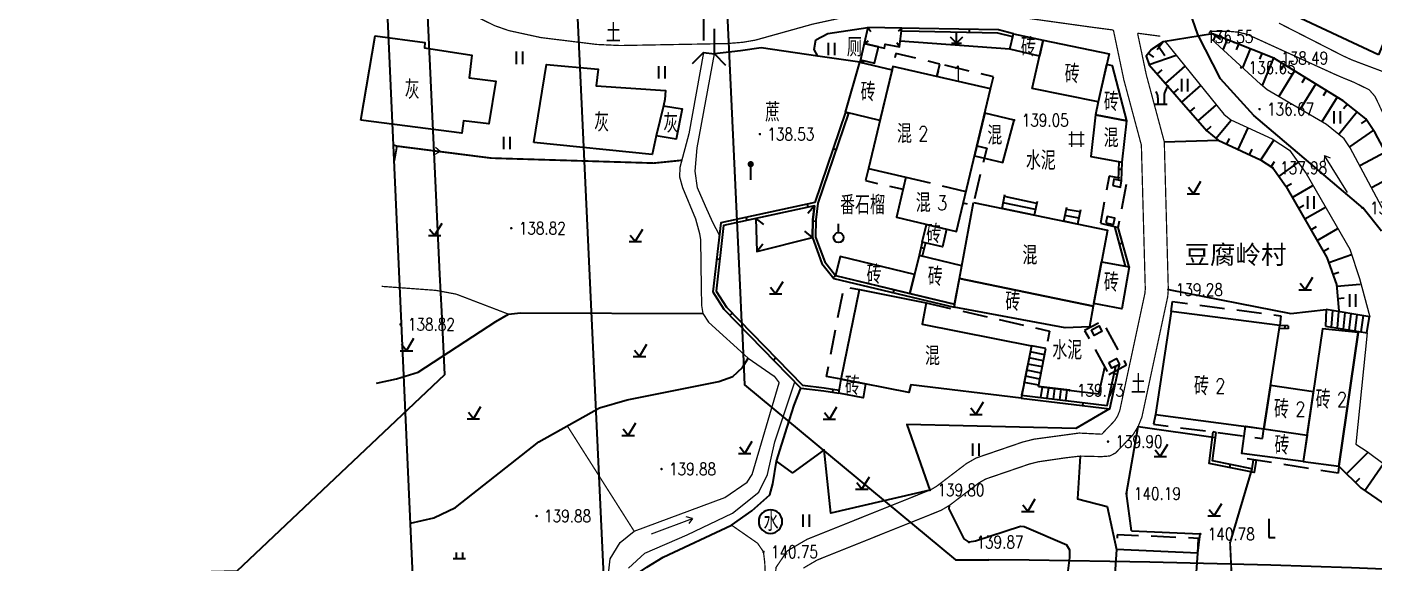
# Model space of a CAD drawing. Extents: x 529262 to 576451, y 2694391 to 2717535.
# Drawn here: x 567209.2 to 567317.3, y 2709426.2 to 2709469.3 of the extents above; entities that cross this region are included whole.
import ezdxf
from ezdxf.enums import TextEntityAlignment as Align
from ezdxf.xclip import XClip

# ---------------------------------------------------------------- set-up
doc = ezdxf.new("R2010")
doc.units = 0
doc.header["$XCLIPFRAME"] = 0
doc.linetypes.add('X2', pattern=[10, 8, -2])
doc.linetypes.add('X5', pattern=[3, 2, -1])
for name, color, linetype in [('DLDW', 8, 'Continuous'), ('DLSS', 4, 'Continuous'), ('DMTZ', 8, 'Continuous'), ('GCD', 8, 'Continuous'), ('JMD', 8, 'Continuous'), ('PP-COM', 7, 'Continuous'), ('RD-中线', 40, 'Continuous'), ('RD-红线', 7, 'Continuous'), ('ZBTZ', 8, 'Continuous'), ('ZJ', 7, 'Continuous'), ('污水管径标注_W10-', 202, 'Continuous')]:
    doc.layers.add(name, color=color, linetype=linetype)
doc.layers.add('SXSS', color=5, linetype='Continuous', lineweight=0)
doc.styles.add('HZ', font='rs.shx', dxfattribs={"width": 0.8, "bigfont": 'hztxt.shx'})
doc.styles.add('宋体', font='', dxfattribs={"width": 0.75})
doc.styles.get('宋体').set_extended_font_data('SimSun')
doc.linetypes.add('10421', pattern='A,2,[150,AAA.SHX,S=0.5,R=0,X=0,Y=0.5],1e-11', length=2)
doc.linetypes.add('10422', pattern='A,0.75,[150,AAA.SHX,S=0.5,R=0,X=0,Y=0.5],1.5,[177,AAA.SHX,S=1,R=0,X=0,Y=0.4],0.75', length=3)
doc.linetypes.add('1161', pattern='A,0,[149,AAA.SHX,S=0.15,R=0,X=0,Y=0],-1.6', length=1.6)

# ---------------------------------------------------------------- blocks, each defined once
blk = doc.blocks.new('A$C19FD0107')
at = {"layer": 'RD-中线', "color": 8}
blk.add_lwpolyline([(-3741.98, 15023.64), (-3764.95, 15517.41)], dxfattribs=at)
at = {"layer": 'RD-中线', "color": 8, "linetype": 'Continuous', "flags": 128}
for points in [[(-4490.73, 14139.44, 0), (-4490.29, 14139.42)], [(-3818.25, 14086.17, 0), (-3817.74, 14086.17)]]:
    blk.add_lwpolyline(points, format="xyb", dxfattribs=at)
at = {"layer": 'RD-红线', "color": 8}
for points in [[(-3755.49, 15055.83), (-3755.63, 15058.83), (-3763.94, 15237.56)], [(-3731.42, 15054.94), (-3731.56, 15057.94), (-3739.69, 15232.68)]]:
    blk.add_lwpolyline(points, dxfattribs=at)
for points in [[(-3775.02, 15034.91), (-3771.9, 15034.98), (-3755.25, 15050.76), (-3755.49, 15055.83, 0.421306)], [(-3731.42, 15054.94), (-3731.19, 15049.94), (-3714.26, 15035.88), (-3711.6, 15035.87, 0.398411)], [(-3506.43, 15013.22, 0.051126), (-3711.6, 15035.87)]]:
    blk.add_lwpolyline(points, format="xyb", dxfattribs=at)
blk = doc.blocks.new('gc124')
at = {"color": 8}
for p, q in [((-1, 1), (0, 0)), ((-0.8, 0), (0.8, 0)), ((0, 0), (0, 1.6)), ((0, 0), (1, 1))]:
    blk.add_line(p, q, dxfattribs=at)
blk = doc.blocks.new('gc121')
at = {"color": 8}
for p, q in [((-0.5, -1), (-0.5, 1)), ((0.5, -1), (0.5, 1))]:
    blk.add_line(p, q, dxfattribs=at)
blk = doc.blocks.new('gc086')
at = {"color": 8}
for p, q in [((0, 0), (7, 0)), ((7, 0), (6.18, 0.57)), ((7, 0), (6.18, -0.57))]:
    blk.add_line(p, q, dxfattribs=at)
blk = doc.blocks.new('gc125')
at = {"color": 8}
blk.add_line((0, 0.8), (0, 2.2), dxfattribs=at)
blk.add_circle((0, 0), 0.8, dxfattribs=at)
blk = doc.blocks.new('gc123')
at = {"color": 8}
for p, q in [((-1, 0), (1, 0)), ((0, 0), (-0.8, 1)), ((0, 0), (1.2, 2))]:
    blk.add_line(p, q, dxfattribs=at)
blk = doc.blocks.new('gc165')
at = {"color": 8}
blk.add_line((0, 0), (0, 2), dxfattribs=at)
at = {"color": 8, "const_width": 0.5}
blk.add_lwpolyline([(-0.25, 2.5, 1), (0.25, 2.5, 1)], format="xyb", close=True, dxfattribs=at)
blk = doc.blocks.new('gc210')
at = {"color": 8}
for p, q in [((-1, 0), (1, 0)), ((-0.5, 1), (-0.5, 0)), ((0.5, 1), (0.5, 0))]:
    blk.add_line(p, q, dxfattribs=at)
for centre, radius, start, end in [((3.4, 1.11), 2.91, 139.3312, 182.0887), ((-2.94, 0.81), 2.45, 4.3743, 29.0242)]:
    blk.add_arc(centre, radius, start, end, dxfattribs=at)
blk = doc.blocks.new('gc205')
for p, q in [((0, 3), (0, 0)), ((0, 0), (1, 0))]:
    blk.add_line(p, q)
blk = doc.blocks.new('GC200')
at = {"linetype": 'Continuous', "const_width": 0.2, "flags": 128}
blk.add_lwpolyline([(-0.1, 0, 1), (0.1, 0, 1)], format="xyb", close=True, dxfattribs=at)
blk = doc.blocks.new('gc119')
at = {"color": 8}
for p, q in [((-1, 0), (1, 0)), ((-0.5, 1), (-0.5, 0)), ((0.5, 1), (0.5, 0))]:
    blk.add_line(p, q, dxfattribs=at)
blk = doc.blocks.new('gc146')
for p, q in [((-1.25, 0.75), (1.25, 0.75)), ((-0.75, -1.25), (-0.75, 1.25)), ((0.75, -1.25), (0.75, 1.25)), ((-1.25, -0.75), (1.25, -0.75))]:
    blk.add_line(p, q)

msp = doc.modelspace()

# ---------------------------------------------------------------- linework, layer by layer
at = {"color": 8, "linetype": 'Continuous', "flags": 128}
msp.add_lwpolyline([(567209.956, 2709328.306), (567242.359, 2709376.873), (567237.386, 2709487.838), (567226.241, 2709566.338), (567250.471, 2709637.466), (567310.691, 2709648.291), (567365.176, 2709659.753), (567568.23, 2709904.38), (567652.452, 2709866.094), (567570.025, 2709683.533), (567490.632, 2709613.794), (567456.674, 2709542.126), (567415.71, 2709492.593), (567416.103, 2709370.575), (567398.267, 2709255.857), (567341.513, 2709220.051), (567319.6, 2709121.447), (567354.869, 2709007.157), (567377.977, 2708907.793), (567342.698, 2708646.362), (567189.906, 2708654.057), (567219.676, 2708986.987), (567146.446, 2709250.882)], dxfattribs=at)
at = {"layer": 'DLDW', "linetype": '10421', "flags": 128}
for points, elevation in [([(567236.001, 2709461.791), (567237.175, 2709468.573), (567241.149, 2709468.026), (567241.132, 2709467.612), (567244.93, 2709467.006), (567244.697, 2709465.194), (567246.835, 2709464.919), (567246.269, 2709461.492), (567244.254, 2709461.751), (567244.125, 2709460.747)], 139.393), ([(567249.903, 2709460.004), (567250.905, 2709466.277), (567255.057, 2709465.897), (567254.892, 2709464.566), (567260.443, 2709464.168), (567260.399, 2709463.461), (567260.291, 2709462.936), (567259.701, 2709460.541), (567259.39, 2709459.041)], 139.746)]:
    msp.add_lwpolyline(points, close=True, dxfattribs=dict(at, elevation=elevation))
at = {"layer": 'DLDW', "linetype": 'Continuous', "elevation": 139.119, "flags": 128}
msp.add_lwpolyline([(567276.099, 2709466.636), (567277.217, 2709466.369), (567277.531, 2709467.682), (567276.392, 2709467.954)], close=True, dxfattribs=at)
at = {"layer": 'DLDW', "linetype": 'Continuous', "elevation": 138.894, "flags": 128}
msp.add_lwpolyline([(567260.291, 2709462.936), (567261.797, 2709462.712), (567261.314, 2709460.256), (567259.701, 2709460.541)], dxfattribs=at)
at = {"layer": 'DLDW', "linetype": 'Continuous', "elevation": -4.136, "flags": 128}
msp.add_lwpolyline([(567269.821, 2709429.553, 1), (567267.931, 2709429.553, 1)], format="xyb", close=True, dxfattribs=at)
at = {"layer": 'DLSS', "linetype": 'X5'}
for p, q in [((567263.507, 2709470.191), (567263.508, 2709467.224)), ((567264.373, 2709467.128), (567264.375, 2709470.233))]:
    msp.add_line(p, q, dxfattribs=at)
at = {"layer": 'DLSS', "linetype": 'Continuous'}
for p, q in [((567304.34, 2709468.74), (567300.372, 2709468.092)), ((567304.34, 2709468.74), (567304.989, 2709468.273)), ((567300.372, 2709468.092), (567299.905, 2709467.443)), ((567263.508, 2709467.224), (567262.603, 2709466.319)), ((567263.508, 2709467.224), (567264.373, 2709467.128)), ((567264.373, 2709467.128), (567265.277, 2709466.222))]:
    msp.add_line(p, q, dxfattribs=at)
at = {"layer": 'DLSS', "linetype": 'Continuous', "const_width": 0.1, "flags": 128}
for points, elevation in [([(567296.388, 2709469.035), (567294.628, 2709469.267), (567287.42, 2709470.272), (567280.108, 2709470.957), (567279.141, 2709470.93), (567274.86, 2709470.074), (567272.264, 2709469.51), (567267.663, 2709468.224), (567266.659, 2709468.052), (567265.392, 2709467.948), (567256.819, 2709467.791), (567254.946, 2709467.877), (567250.469, 2709468.427), (567247.867, 2709468.994), (567246.73, 2709469.394), (567238.788, 2709473.325), (567238.016, 2709473.788)], 138.333), ([(567298.327, 2709468.78), (567299.024, 2709465.458), (567300.472, 2709460.053), (567300.794, 2709448.188), (567300.746, 2709447.616), (567298.671, 2709437.929), (567298.373, 2709437.189), (567297.956, 2709436.517), (567296.57, 2709435.068), (567296.086, 2709434.819), (567295.423, 2709434.769), (567293.717, 2709434.812), (567292.578, 2709434.678), (567290.362, 2709434.355), (567289.637, 2709434.17), (567286.143, 2709432.972), (567285.623, 2709432.674), (567283.24, 2709430.856), (567282.563, 2709430.456), (567272.619, 2709426.462), (567271.516, 2709425.815)], 138.333), ([(567300.144, 2709468.54), (567298.327, 2709468.78)], 138.333), ([(567316.909, 2709464.238), (567315.677, 2709464.842), (567314.811, 2709465.194), (567314.121, 2709465.494), (567307.137, 2709468.685), (567306.375, 2709468.868), (567305.755, 2709468.921), (567304.308, 2709468.935)], 137.664)]:
    msp.add_lwpolyline(points, dxfattribs=dict(at, elevation=elevation))
at = {"layer": 'DLSS', "linetype": 'X2', "const_width": 0.1, "flags": 128}
for points, elevation in [([(567296.388, 2709469.035), (567297.229, 2709465.029), (567298.633, 2709459.786), (567298.947, 2709448.24), (567298.917, 2709447.887), (567296.9, 2709438.471), (567296.721, 2709438.026), (567296.49, 2709437.653), (567295.463, 2709436.58), (567295.426, 2709436.573), (567293.638, 2709436.663), (567290.008, 2709436.169), (567289.109, 2709435.94), (567285.379, 2709434.66), (567284.6, 2709434.214), (567282.207, 2709432.389), (567281.745, 2709432.116), (567271.804, 2709428.123), (567270.223, 2709427.195), (567269.322, 2709425.869), (567269.182, 2709424.189), (567269.642, 2709420.729), (567270.241, 2709419.44), (567271.29, 2709418.49), (567282.272, 2709414.705)], 138.333), ([(567364.998, 2709458.727), (567362.037, 2709459.309), (567361.16, 2709459.577), (567360.541, 2709459.803), (567355.337, 2709462.479), (567354.024, 2709463.098), (567353.487, 2709463.322), (567349.474, 2709464.84), (567348.826, 2709464.999), (567348.228, 2709465.074), (567347.711, 2709465.1), (567341.229, 2709464.998), (567340.128, 2709464.959), (567338.998, 2709464.871), (567331.389, 2709463.911), (567329.793, 2709463.799), (567328.496, 2709463.84), (567322.114, 2709464.43), (567321.328, 2709464.542), (567320.81, 2709464.646), (567316.268, 2709466.351), (567315.499, 2709466.644), (567314.798, 2709466.968), (567309.669, 2709469.589)], 137.664)]:
    msp.add_lwpolyline(points, dxfattribs=dict(at, elevation=elevation))
msp.add_lwpolyline([(567325.854, 2709440.483), (567323.453, 2709450.543), (567322.763, 2709452.652), (567319.884, 2709458.545), (567318.212, 2709461.905), (567317.645, 2709463.151), (567317.37, 2709463.713), (567316.909, 2709464.238)], dxfattribs=at)
at = {"layer": 'DMTZ', "linetype": 'Continuous'}
for p, q in [((567304.579, 2709468.645, 138.494), (567304.393, 2709468.18, 138.494)), ((567305.508, 2709468.274, 138.494), (567305.181, 2709467.455, 138.494)), ((567306.436, 2709467.903, 138.494), (567306.251, 2709467.439, 138.494)), ((567299.212, 2709467.161, 138.276), (567299.601, 2709466.847, 138.276)), ((567307.365, 2709467.532, 138.494), (567306.756, 2709466.007, 138.494)), ((567308.294, 2709467.162, 138.494), (567308.108, 2709466.697, 138.494)), ((567309.223, 2709466.791, 138.494), (567308.335, 2709464.567, 138.494)), ((567299.914, 2709465.506, 138.276), (567300.291, 2709465.834, 138.276)), ((567310.929, 2709465.749, 138.494), (567309.661, 2709463.684, 138.494)), ((567310.077, 2709466.272, 138.494), (567309.815, 2709465.846, 138.494)), ((567301.226, 2709463.997, 138.276), (567301.603, 2709464.324, 138.276)), ((567312.633, 2709464.702, 138.494), (567311.385, 2709462.67, 138.494)), ((567311.781, 2709465.225, 138.494), (567311.519, 2709464.799, 138.494)), ((567314.337, 2709463.655, 138.494), (567313.11, 2709461.656, 138.494)), ((567313.485, 2709464.179, 138.494), (567313.224, 2709463.752, 138.494)), ((567302.537, 2709462.487, 138.276), (567302.915, 2709462.815, 138.276)), ((567315.937, 2709462.46, 138.494), (567314.47, 2709460.64, 138.494)), ((567315.158, 2709463.088, 138.494), (567314.845, 2709462.698, 138.494)), ((567303.849, 2709460.977, 138.276), (567304.227, 2709461.305, 138.276)), ((567316.692, 2709461.811, 138.494), (567316.279, 2709461.528, 138.494)), ((567305.489, 2709459.863, 138.276), (567305.699, 2709460.317, 138.276)), ((567317.257, 2709460.986, 138.494), (567315.328, 2709459.665, 138.494)), ((567307.304, 2709459.023, 138.276), (567307.514, 2709459.477, 138.276)), ((567318.221, 2709459.235, 138.494), (567316.158, 2709458.136, 138.494)), ((567309.045, 2709458.051, 138.276), (567309.32, 2709458.468, 138.276)), ((567319.161, 2709457.47, 138.494), (567317.098, 2709456.371, 138.494)), ((567310.242, 2709456.46, 138.276), (567310.675, 2709456.71, 138.276)), ((567311.241, 2709454.727, 138.276), (567311.674, 2709454.977, 138.276)), ((567312.24, 2709452.995, 138.276), (567312.673, 2709453.245, 138.276)), ((567313.239, 2709451.262, 138.276), (567313.673, 2709451.512, 138.276)), ((567314.006, 2709449.422, 138.276), (567314.476, 2709449.591, 138.276)), ((567314.392, 2709447.477, 138.276), (567314.89, 2709447.518, 138.276)), ((567315.802, 2709432.693, 143.906), (567316.155, 2709433.048, 143.906))]:
    msp.add_line(p, q, dxfattribs=at)
at = {"layer": 'DMTZ'}
for p, q in [((567299.959, 2709467.81, 138.276), (567300.524, 2709466.984, 138.276)), ((567299.264, 2709466.265, 138.276), (567301.425, 2709467.021, 138.276)), ((567300.57, 2709464.751, 138.276), (567302.15, 2709466.125, 138.276)), ((567301.882, 2709463.242, 138.276), (567303.41, 2709464.569, 138.276)), ((567303.193, 2709461.732, 138.276), (567304.669, 2709463.014, 138.276)), ((567304.612, 2709460.332, 138.276), (567305.834, 2709461.808, 138.276)), ((567306.396, 2709459.443, 138.276), (567307.201, 2709461.182, 138.276)), ((567308.21, 2709458.601, 138.276), (567309.264, 2709460.201, 138.276)), ((567309.663, 2709457.275, 138.276), (567311.223, 2709458.388, 138.276)), ((567310.741, 2709455.594, 138.276), (567312.401, 2709456.551, 138.276)), ((567311.741, 2709453.861, 138.276), (567313.4, 2709454.818, 138.276)), ((567312.74, 2709452.129, 138.276), (567314.4, 2709453.086, 138.276)), ((567313.668, 2709450.363, 138.276), (567315.49, 2709451.016, 138.276)), ((567314.309, 2709448.473, 138.276), (567316.187, 2709448.63, 138.276)), ((567315.093, 2709433.399, 143.906), (567316.818, 2709435.132, 143.906)), ((567316.556, 2709432.043, 143.906), (567318.052, 2709434.218, 143.906))]:
    msp.add_line(p, q, dxfattribs=at)
at = {"layer": 'DMTZ', "linetype": '10421', "flags": 128}
for points, elevation in [([(567276.056, 2709466.441), (567272.674, 2709466.942), (567272.389, 2709467.485), (567272.518, 2709468.26), (567273.475, 2709468.751), (567276.679, 2709469.244)], 138.473), ([(567237.274, 2709440.671), (567238.863, 2709441.016), (567240.619, 2709441.546), (567246.836, 2709445.628), (567247.87, 2709446.209), (567248.821, 2709446.328), (567263.463, 2709446.27)], 139.352), ([(567240.004, 2709429.429), (567241.859, 2709429.862), (567243.594, 2709430.689), (567250.296, 2709435.968), (567255.163, 2709438.688), (567257.389, 2709439.325), (567264.729, 2709440.809), (567265.848, 2709441.218), (567266.622, 2709441.925), (567267.094, 2709442.667)], 140.203), ([(567297.832, 2709428.81), (567303.359, 2709428.557)], 140.793)]:
    msp.add_lwpolyline(points, dxfattribs=dict(at, elevation=elevation))
at = {"layer": 'DMTZ', "linetype": 'Continuous', "flags": 128}
for points, elevation in [([(567323.377, 2709443.26), (567322.371, 2709450.418), (567321.751, 2709452.365), (567321.295, 2709453.463), (567317.399, 2709460.778), (567316.629, 2709461.903), (567314.827, 2709463.354), (567309.25, 2709466.78), (567304.34, 2709468.74)], 138.494), ([(567300.372, 2709468.092), (567299.458, 2709467.466), (567299.03, 2709466.935), (567299.271, 2709466.247), (567303.891, 2709460.929), (567304.788, 2709460.187), (567308.195, 2709458.611), (567309.167, 2709457.971), (567310.228, 2709456.483), (567313.522, 2709450.773), (567314.298, 2709448.607), (567314.475, 2709446.48)], 138.276), ([(567314.473, 2709434.016), (567316.233, 2709432.265), (567320.508, 2709429.326)], 143.906)]:
    msp.add_lwpolyline(points, dxfattribs=dict(at, elevation=elevation))
at = {"layer": 'DMTZ', "linetype": '10422', "flags": 128}
for points, elevation in [([(567300.799, 2709448.181), (567310.621, 2709446.279), (567313.464, 2709446.581)], 139.35), ([(567316.02, 2709444.733), (567314.473, 2709434.016)], 140.824)]:
    msp.add_lwpolyline(points, dxfattribs=dict(at, elevation=elevation))
at = {"layer": 'DMTZ', "linetype": '10421', "flags": 128}
msp.add_lwpolyline([(567241.966, 2709385.654), (567242.515, 2709386.23), (567243.837, 2709388.134), (567244.413, 2709389.402), (567244.487, 2709389.921), (567244.578, 2709391.023), (567244.624, 2709391.754), (567244.723, 2709392.18), (567244.84, 2709392.328), (567245.027, 2709392.438), (567246.645, 2709392.233), (567248.213, 2709392.03), (567248.761, 2709392.07), (567250.067, 2709392.238), (567251.295, 2709392.499), (567251.959, 2709392.748), (567252.235, 2709393.134), (567252.747, 2709396.821), (567252.85, 2709397.431), (567253.319, 2709399.369), (567253.516, 2709400.486), (567253.472, 2709401.145), (567253.238, 2709404.077), (567253.305, 2709404.51), (567253.597, 2709405.156), (567256.71, 2709409.113), (567257.704, 2709410.429), (567257.943, 2709411.041), (567258.428, 2709412.79), (567258.824, 2709414.404), (567258.482, 2709415.652), (567258.307, 2709416.694), (567257.937, 2709424.777), (567257.981, 2709425.021), (567258.2, 2709425.373), (567258.958, 2709425.892), (567260.267, 2709426.7), (567265.755, 2709429.265), (567267.381, 2709430.428), (567268.82, 2709431.711), (567269.077, 2709432.581), (567269.366, 2709434.397), (567270.211, 2709437.145), (567270.776, 2709438.894), (567271.32, 2709440.263)], dxfattribs=at)
at = {"layer": 'JMD', "linetype": 'Continuous'}
for p, q in [((567276.679, 2709469.244), (567276.926, 2709468.93)), ((567279.423, 2709469.195), (567279.122, 2709468.933)), ((567284.813, 2709469.088), (567284.808, 2709468.838)), ((567276.392, 2709467.954), (567276.731, 2709468.166)), ((567279.24, 2709467.695), (567279.004, 2709468.018)), ((567276.082, 2709466.558), (567276.326, 2709466.504)), ((567274.904, 2709462.427), (567275.14, 2709462.347)), ((567273.917, 2709459.526), (567274.154, 2709459.445)), ((567297.073, 2709457.825), (567296.823, 2709457.833)), ((567287.459, 2709454.704, 139.282), (567287.69, 2709455.815)), ((567271.808, 2709455.039, 137.636), (567271.861, 2709454.794, 137.636)), ((567272.405, 2709454.912), (567271.884, 2709454.305)), ((567290.038, 2709454.168, 139.282), (567287.459, 2709454.704, 139.282)), ((567290.132, 2709454.62), (567287.554, 2709455.161)), ((567290.234, 2709455.11), (567287.656, 2709455.651)), ((567290.268, 2709455.274), (567290.038, 2709454.168, 139.282)), ((567292.407, 2709453.676, 139.282), (567292.64, 2709454.796)), ((567293.724, 2709454.424), (567292.606, 2709454.632)), ((567293.758, 2709454.588), (567293.52, 2709453.445)), ((567266.92, 2709453.985, 137.636), (567266.973, 2709453.741, 137.636)), ((567267.699, 2709453.897), (567268.328, 2709453.404)), ((567272.271, 2709453.699, 137.636), (567272.521, 2709453.695, 137.636)), ((567293.52, 2709453.445), (567292.407, 2709453.676, 139.282)), ((567293.622, 2709453.934), (567292.504, 2709454.142)), ((567272.247, 2709452.361), (567271.631, 2709452.873)), ((567267.775, 2709451.235), (567268.257, 2709451.873)), ((567280.953, 2709451.574), (567281.196, 2709451.516)), ((567297.124, 2709451.914), (567296.883, 2709451.848)), ((567264.559, 2709450.647, 137.636), (567264.808, 2709450.619, 137.636)), ((567273.905, 2709449.144, 137.636), (567274.102, 2709449.298, 137.636)), ((567278.742, 2709447.94, 137.636), (567278.8, 2709448.183, 137.636)), ((567283.605, 2709446.776), (567283.663, 2709447.019)), ((567265.627, 2709446.113, 137.636), (567265.806, 2709446.288, 137.636)), ((567313.464, 2709446.581), (567313.392, 2709445.25)), ((567316.956, 2709446.01), (567313.464, 2709446.581)), ((567313.957, 2709446.5), (567313.865, 2709445.173)), ((567314.451, 2709446.42), (567314.338, 2709445.095)), ((567314.944, 2709446.339), (567314.812, 2709445.018)), ((567315.437, 2709446.258), (567315.285, 2709444.94)), ((567315.931, 2709446.178), (567315.759, 2709444.863)), ((567316.424, 2709446.097), (567316.232, 2709444.786)), ((567316.918, 2709446.016), (567316.705, 2709444.708)), ((567310.139, 2709445.284), (567310.129, 2709445.034)), ((567310.413, 2709445.273), (567310.402, 2709445.023)), ((567313.392, 2709445.25), (567316.742, 2709444.702)), ((567269.114, 2709442.53, 137.636), (567269.293, 2709442.704, 137.636)), ((567289.807, 2709443.678), (567289.207, 2709440.627)), ((567290.786, 2709442.467), (567289.614, 2709442.697)), ((567290.882, 2709442.957), (567289.711, 2709443.188)), ((567290.979, 2709443.448), (567289.807, 2709443.678)), ((567290.379, 2709440.397), (567290.979, 2709443.448)), ((567290.593, 2709441.486), (567289.421, 2709441.716)), ((567290.689, 2709441.976), (567289.518, 2709442.207)), ((567289.19, 2709440.54), (567289.025, 2709439.7)), ((567290.4, 2709440.504), (567289.228, 2709440.735)), ((567290.496, 2709440.995), (567289.325, 2709441.225)), ((567296.699, 2709441.36, 139.696), (567296.455, 2709441.414, 139.696)), ((567273.875, 2709439.943), (567273.912, 2709440.19)), ((567289.025, 2709439.7), (567292.764, 2709439.249)), ((567292.867, 2709440.097), (567290.379, 2709440.397)), ((567290.679, 2709440.361), (567290.54, 2709439.517)), ((567291.176, 2709440.301), (567291.045, 2709439.457)), ((567291.672, 2709440.241), (567291.55, 2709439.396)), ((567292.169, 2709440.181), (567292.054, 2709439.335)), ((567292.665, 2709440.121), (567292.559, 2709439.274)), ((567293.941, 2709438.856, 139.696), (567293.971, 2709439.104, 139.696)), ((567304.638, 2709436.715), (567304.39, 2709436.748)), ((567305.76, 2709434.13, 140.067), (567305.71, 2709433.885, 140.067)), ((567307.601, 2709434.522), (567307.848, 2709434.483))]:
    msp.add_line(p, q, dxfattribs=at)
at = {"layer": 'JMD', "linetype": 'Continuous', "flags": 128}
for points in [[(567317.648, 2709467.035), (567311.432, 2709469.961), (567313.416, 2709474.933), (567319.651, 2709471.999)], [(567280.432, 2709449.401), (567274.458, 2709450.833), (567274.093, 2709449.31), (567280.068, 2709447.88)], [(567284.037, 2709449.086), (567284.226, 2709450.1), (567280.797, 2709450.922), (567280.068, 2709447.88), (567283.651, 2709447.022)], [(567314.473, 2709434.016), (567316.02, 2709444.733), (567313.164, 2709445.04), (567311.625, 2709434.383)], [(567311.93, 2709436.494), (567312.433, 2709439.961), (567308.991, 2709440.489), (567308.455, 2709436.995)]]:
    msp.add_lwpolyline(points, close=True, dxfattribs=at)
for points, elevation in [([(567276.392, 2709467.954), (567277.531, 2709467.682), (567278.017, 2709467.566), (567278.088, 2709467.909), (567279.24, 2709467.695), (567279.423, 2709469.195), (567276.679, 2709469.244)], 139.119), ([(567288.371, 2709468.741), (567290.754, 2709468.213), (567290.462, 2709466.946), (567288.084, 2709467.493)], 138.515), ([(567289.866, 2709464.352), (567290.754, 2709468.213), (567296.043, 2709467.132), (567295.155, 2709463.271)], 139.435), ([(567276.056, 2709466.441), (567278.63, 2709465.826), (567277.661, 2709461.769), (567274.904, 2709462.427)], 139.119), ([(567286.539, 2709464.312), (567278.699, 2709466.114), (567276.741, 2709457.916), (567279.737, 2709457.227), (567278.994, 2709453.994), (567283.788, 2709452.845)], 139.129), ([(567297.469, 2709461.748), (567296.322, 2709466.154), (567295.843, 2709466.264), (567295.155, 2709463.271), (567294.95, 2709462.212)], 138.809), ([(567288.434, 2709461.792), (567286.07, 2709462.359), (567285.248, 2709458.931), (567287.511, 2709458.388)], 139.05), ([(567297.469, 2709461.748), (567294.95, 2709462.212), (567294.573, 2709458.888), (567297.092, 2709458.424)], 138.809), ([(567296.341, 2709456.542), (567296.958, 2709456.42), (567297.046, 2709456.926), (567296.429, 2709457.048)], 139.728), ([(567267.699, 2709453.897), (567267.775, 2709451.235), (567272.247, 2709452.361), (567272.273, 2709453.802), (567272.405, 2709454.912)], 137.636), ([(567285.176, 2709455.178), (567295.913, 2709452.948), (567294.774, 2709446.856), (567284.037, 2709449.086)], 139.282), ([(567295.791, 2709453.546), (567296.408, 2709453.424), (567296.496, 2709453.93), (567295.879, 2709454.052)], 139.038), ([(567283.01, 2709453.031), (567282.672, 2709451.621), (567281.057, 2709452.008), (567281.395, 2709453.418)], 139.943), ([(567295.441, 2709450.425), (567297.646, 2709450.013), (567297.065, 2709446.643), (567294.813, 2709447.064)], 138.864), ([(567289.807, 2709443.678), (567288.977, 2709439.454), (567280.145, 2709440.53), (567279.964, 2709439.928), (567274.546, 2709440.993), (567276.006, 2709448.2), (567281.378, 2709447.124), (567281.04, 2709445.402)], 140.121), ([(567294.774, 2709446.856), (567294.476, 2709445.19), (567292.515, 2709445.11), (567283.605, 2709446.776), (567284.037, 2709449.086)], 140.739), ([(567309.73, 2709445.301), (567301.031, 2709446.438), (567299.759, 2709438.152), (567308.455, 2709436.995)], 139.445), ([(567294.619, 2709444.966), (567295.238, 2709445.281), (567295.469, 2709444.811), (567294.85, 2709444.496)], 140.865), ([(567296.028, 2709442.335), (567296.647, 2709442.65), (567296.878, 2709442.18), (567296.259, 2709441.865)], 140.879), ([(567274.546, 2709440.993), (567276.502, 2709440.607), (567276.319, 2709439.484), (567274.363, 2709439.87)], 141.214), ([(567311.625, 2709434.383), (567306.7, 2709435.017), (567306.986, 2709437.207), (567311.93, 2709436.494)], 140.824), ([(567302.607, 2709418.995), (567303.154, 2709427.006), (567296.648, 2709427.297), (567296.098, 2709419.284)], 142.208)]:
    msp.add_lwpolyline(points, close=True, dxfattribs=dict(at, elevation=elevation))
for points in [[(567288.311, 2709468.498), (567287.128, 2709468.79), (567280.8, 2709468.921), (567279.393, 2709468.946)], [(567288.371, 2709468.741), (567287.161, 2709469.039), (567280.805, 2709469.171), (567279.423, 2709469.195)], [(567276.099, 2709466.636), (567276.056, 2709466.441)], [(567276.343, 2709466.582), (567276.3, 2709466.387)], [(567274.904, 2709462.427), (567272.437, 2709455.174)], [(567275.14, 2709462.347), (567272.682, 2709455.118)], [(567296.797, 2709456.975), (567296.843, 2709458.47)], [(567297.046, 2709456.926), (567297.092, 2709458.424)], [(567297.372, 2709450.064), (567296.5, 2709453.246)], [(567297.646, 2709450.013), (567296.777, 2709453.182)], [(567281.057, 2709452.008), (567280.797, 2709450.922)], [(567281.301, 2709451.95), (567281.04, 2709450.864)], [(567310.402, 2709445.023), (567309.691, 2709445.052)], [(567310.413, 2709445.273), (567309.73, 2709445.301)], [(567273.145, 2709440.052), (567274.363, 2709439.87)], [(567273.173, 2709440.3), (567274.4, 2709440.117)]]:
    msp.add_lwpolyline(points, dxfattribs=at)
at = {"layer": 'JMD', "linetype": 'X5', "flags": 128}
msp.add_lwpolyline([(567282.23, 2709465.302), (567282.461, 2709466.305), (567278.936, 2709467.151), (567278.699, 2709466.114)], dxfattribs=at)
for points, elevation in [([(567286.539, 2709464.312), (567286.769, 2709465.272), (567282.461, 2709466.305), (567282.23, 2709465.302)], 139.129), ([(567285.443, 2709459.745), (567286.225, 2709459.557), (567285.118, 2709454.946), (567284.337, 2709455.134)], 141.231), ([(567276.741, 2709457.916), (567276.495, 2709456.939), (567279.511, 2709456.246)], 139.129), ([(567279.737, 2709457.227), (567284.561, 2709456.07)], 139.129), ([(567274.546, 2709440.993), (567273.37, 2709441.219), (567274.78, 2709448.421), (567276.006, 2709448.2)], 141.214), ([(567281.378, 2709447.124), (567291.269, 2709444.854), (567290.979, 2709443.448)], 140.121), ([(567301.031, 2709446.438), (567301.133, 2709447.225), (567309.832, 2709446.088), (567309.73, 2709445.301)], 139.454), ([(567299.759, 2709438.152), (567299.594, 2709437.376), (567308.355, 2709436.228), (567308.458, 2709437.015)], 141.832), ([(567314.473, 2709434.016), (567314.433, 2709433.433), (567306.642, 2709434.675), (567306.7, 2709435.017)], 140.824), ([(567303.154, 2709427.006), (567303.207, 2709428.205), (567296.701, 2709428.496), (567296.648, 2709427.297)], 140.916)]:
    msp.add_lwpolyline(points, dxfattribs=dict(at, elevation=elevation))
for points, elevation in [([(567295.344, 2709453.512), (567296.777, 2709453.182), (567297.5, 2709457.039), (567296.05, 2709457.297)], 140.813), ([(567296.017, 2709441.371), (567297.444, 2709442.154), (567295.494, 2709445.667), (567294.076, 2709444.894)], 141.346)]:
    msp.add_lwpolyline(points, close=True, dxfattribs=dict(at, elevation=elevation))
at = {"layer": 'JMD', "linetype": 'Continuous', "flags": 128}
for points, elevation in [([(567272.437, 2709455.174), (567264.886, 2709453.547), (567264.263, 2709448.014), (567265.142, 2709446.612), (567271.32, 2709440.263), (567273.145, 2709440.052)], 137.636), ([(567272.405, 2709454.912), (567265.114, 2709453.34), (567264.521, 2709448.073), (567265.339, 2709446.767), (567271.437, 2709440.501), (567273.173, 2709440.3)], 137.636), ([(567272.405, 2709454.912), (567272.273, 2709453.802), (567272.247, 2709452.361), (567273.007, 2709450.292), (567273.95, 2709449.087), (567283.605, 2709446.776)], 137.636), ([(567272.682, 2709455.118), (567272.523, 2709453.785), (567272.498, 2709452.404), (567273.228, 2709450.415), (567274.093, 2709449.31), (567283.663, 2709447.019)], 137.636), ([(567288.977, 2709439.454), (567296.096, 2709438.596), (567296.878, 2709442.18)], 139.696), ([(567289.025, 2709439.7), (567295.9, 2709438.871), (567296.59, 2709442.034)], 139.696), ([(567290.379, 2709440.397), (567295.231, 2709439.812), (567295.698, 2709441.95)], 139.696), ([(567307.848, 2709434.483), (567307.688, 2709433.482), (567304.06, 2709434.222), (567304.39, 2709436.748)], 140.067), ([(567307.601, 2709434.522), (567307.483, 2709433.779), (567304.338, 2709434.42), (567304.638, 2709436.715)], 140.067)]:
    msp.add_lwpolyline(points, dxfattribs=dict(at, elevation=elevation))
at = {"layer": 'SXSS', "color": 8, "linetype": 'Continuous', "flags": 128}
for points, elevation in [([(567300.519, 2709468.14), (567305.26, 2709462.283), (567305.818, 2709461.822), (567309.13, 2709460.289), (567310.519, 2709459.375), (567311.842, 2709457.521), (567315.348, 2709451.442), (567316.142, 2709449.068), (567316.956, 2709446.01)], 138.276), ([(567320.837, 2709444.536), (567320.084, 2709449.897), (567319.553, 2709451.56), (567319.179, 2709452.463), (567315.397, 2709459.564), (567314.894, 2709460.298), (567313.477, 2709461.44), (567308.735, 2709464.228), (567308.197, 2709464.683), (567304.231, 2709468.327)], 138.494), ([(567264.776, 2709452.571), (567264.263, 2709453.573), (567263.663, 2709454.887), (567263.035, 2709456.371), (567262.846, 2709457.711), (567262.996, 2709459.565), (567264.373, 2709467.128)], 137.636), ([(567255.843, 2709425.105), (567256.01, 2709426.568), (567256.815, 2709427.868), (567257.946, 2709428.771), (567265.211, 2709431.499), (567267.01, 2709432.722), (567267.41, 2709433.323), (567269.583, 2709440.684)], 141.093), ([(567257.478, 2709425.812), (567258.797, 2709427.006), (567262.196, 2709428.478), (567265.839, 2709430.218), (567267.945, 2709431.917), (567268.634, 2709433.326), (567269.23, 2709435.955), (567270.824, 2709440.772)], 144.048)]:
    msp.add_lwpolyline(points, dxfattribs=dict(at, elevation=elevation))
for points in [[(567263.508, 2709467.224), (567262.319, 2709460.711), (567261.602, 2709457.989), (567261.575, 2709457.235), (567261.814, 2709456.378), (567262.855, 2709453.87), (567263.191, 2709452.705), (567263.258, 2709452.175), (567263.318, 2709448.361), (567263.346, 2709446.921), (567263.463, 2709446.27), (567263.898, 2709445.557), (567267.094, 2709442.667), (567269.164, 2709441.222), (567269.583, 2709440.684)], [(567316.742, 2709444.702), (567315.833, 2709435.764), (567316.761, 2709435.175), (567319.593, 2709433.076), (567321.997, 2709432.042), (567324.555, 2709431.009), (567327.228, 2709429.896), (567331.094, 2709428.586), (567336.314, 2709427.037), (567338.29, 2709425.692), (567340.174, 2709423.569), (567341.482, 2709421.947), (567343.143, 2709419.254)]]:
    msp.add_lwpolyline(points, dxfattribs=at)
at = {"layer": 'SXSS', "color": 8, "linetype": 'Continuous', "const_width": 0.15, "flags": 128}
msp.add_lwpolyline([(567261.778, 2709458.574), (567259.516, 2709458.345), (567246.471, 2709458.748), (567238.911, 2709459.712), (567238.643, 2709459.794)], dxfattribs=at)
for points, elevation in [([(567238.911, 2709459.712), (567238.7, 2709458.53)], 138.964), ([(567303.27, 2709408.461), (567303.31, 2709409.277), (567302.985, 2709413.329), (567303.181, 2709414.628), (567303.768, 2709416.753), (567305.886, 2709424.952), (567305.746, 2709427.917)], 142.714)]:
    msp.add_lwpolyline(points, dxfattribs=dict(at, elevation=elevation))
at = {"layer": 'ZBTZ', "linetype": '1161', "flags": 128}
for points, elevation in [([(567272.674, 2709466.942), (567268.119, 2709467.616), (567266.475, 2709467.368), (567264.373, 2709467.128)], 139.119), ([(567288.084, 2709467.493), (567279.294, 2709468.138)], 138.515), ([(567300.472, 2709460.053), (567304.788, 2709460.187)], 139.35), ([(567296.073, 2709438.599), (567293.365, 2709437.032), (567279.815, 2709437.347), (567281.674, 2709432.087), (567273.717, 2709430.217), (567273.187, 2709435.304), (567270.646, 2709433.47), (567269.366, 2709434.397)], 139.817), ([(567297.832, 2709428.81), (567297.432, 2709431.799), (567298.373, 2709437.189), (567304.584, 2709436.3)], 140.793), ([(567293.717, 2709434.812), (567293.511, 2709431.378), (567295.9, 2709430.769), (567296.648, 2709427.297)], 141.038), ([(567307.483, 2709433.779), (567305.746, 2709427.917)], 140.067), ([(567278.239, 2709418.481), (567279.678, 2709422.636), (567292.176, 2709420.878), (567292.889, 2709426.68), (567292.897, 2709427.254), (567292.655, 2709427.653), (567289.237, 2709429.138), (567288.946, 2709429.169), (567285.337, 2709427.984), (567284.805, 2709427.903), (567284.411, 2709428.163), (567283.214, 2709430.585), (567283.24, 2709430.856)], 141.038), ([(567303.154, 2709427.006), (567303.359, 2709428.557)], 140.916)]:
    msp.add_lwpolyline(points, dxfattribs=dict(at, elevation=elevation))
at = {"layer": 'ZBTZ', "linetype": 'Continuous', "const_width": 0.1, "flags": 128}
for points, elevation in [([(567237.675, 2709448.447), (567242.034, 2709448.124), (567243.664, 2709447.821), (567247.87, 2709446.209)], 139.064), ([(567257.946, 2709428.771), (567252.575, 2709437.242)], 139.989), ([(567265.755, 2709429.265), (567267.843, 2709427.812), (567268.314, 2709427.125), (567268.417, 2709426.263), (567268.782, 2709418.458), (567268.664, 2709417.518), (567268.428, 2709416.907), (567267.635, 2709415.775), (567267.512, 2709415.193), (567267.566, 2709413.919)], 140.728)]:
    msp.add_lwpolyline(points, dxfattribs=dict(at, elevation=elevation))
at = {"layer": '污水管径标注_W10-'}
msp.add_lwpolyline([(567317.892, 2709452.87), (567316.44, 2709454.728), (567307.644, 2709462.161), (567304.969, 2709465.109), (567303.162, 2709468.678), (567301.895, 2709472.313)], dxfattribs=at)

# ---------------------------------------------------------------- block references
at = {"layer": 'GCD', "linetype": 'Continuous'}
ref = msp.add_blockref('GC200', (567303.242, 2709468.498, 136.55), dxfattribs=dict(at, xscale=0.5, yscale=0.5, zscale=0.5))
ref.add_attrib('height', '136.55', dxfattribs={"linetype": 'Continuous', "height": 1, "style": 'HZ', "width": 0.8}).set_placement((567303.842, 2709468.498, 136.55), align=Align.MIDDLE_LEFT)
ref = msp.add_blockref('GC200', (567306.631, 2709466.02, 136.647), dxfattribs=dict(at, xscale=0.5, yscale=0.5, zscale=0.5))
ref.add_attrib('height', '136.65', dxfattribs={"linetype": 'Continuous', "height": 1, "style": 'HZ', "width": 0.8}).set_placement((567307.231, 2709466.02, 136.647), align=Align.MIDDLE_LEFT)
ref = msp.add_blockref('GC200', (567309.25, 2709466.78, 138.494), dxfattribs=dict(at, xscale=0.5, yscale=0.5, zscale=0.5))
ref.add_attrib('height', '138.49', dxfattribs={"linetype": 'Continuous', "height": 1, "style": 'HZ', "width": 0.8}).set_placement((567309.85, 2709466.78, 138.494), align=Align.MIDDLE_LEFT)
ref = msp.add_blockref('GC200', (567288.434, 2709461.792, 139.05), dxfattribs=dict(at, xscale=0.5, yscale=0.5, zscale=0.5))
ref.add_attrib('height', '139.05', dxfattribs={"linetype": 'Continuous', "height": 1, "style": 'HZ', "width": 0.8}).set_placement((567289.034, 2709461.792, 139.05), align=Align.MIDDLE_LEFT)
ref = msp.add_blockref('GC200', (567308.115, 2709462.682, 136.67), dxfattribs=dict(at, xscale=0.5, yscale=0.5, zscale=0.5))
ref.add_attrib('height', '136.67', dxfattribs={"linetype": 'Continuous', "height": 1, "style": 'HZ', "width": 0.8}).set_placement((567308.715, 2709462.682, 136.67), align=Align.MIDDLE_LEFT)
ref = msp.add_blockref('GC200', (567268.027, 2709460.675, 138.53), dxfattribs=dict(at, xscale=0.5, yscale=0.5, zscale=0.5))
ref.add_attrib('height', '138.53', dxfattribs={"linetype": 'Continuous', "height": 1, "style": 'HZ', "width": 0.8}).set_placement((567268.627, 2709460.675, 138.53), align=Align.MIDDLE_LEFT)
ref = msp.add_blockref('GC200', (567309.167, 2709457.971, 137.984), dxfattribs=dict(at, xscale=0.5, yscale=0.5, zscale=0.5))
ref.add_attrib('height', '137.98', dxfattribs={"linetype": 'Continuous', "height": 1, "style": 'HZ', "width": 0.8}).set_placement((567309.767, 2709457.971, 137.984), align=Align.MIDDLE_LEFT)
ref = msp.add_blockref('GC200', (567316.375, 2709454.749, 136.68), dxfattribs=dict(at, xscale=0.5, yscale=0.5, zscale=0.5))
ref.add_attrib('height', '136.68', dxfattribs={"linetype": 'Continuous', "height": 1, "style": 'HZ', "width": 0.8}).set_placement((567316.975, 2709454.749, 136.68), align=Align.MIDDLE_LEFT)
ref = msp.add_blockref('GC200', (567248.085, 2709453.115, 138.82), dxfattribs=dict(at, xscale=0.5, yscale=0.5, zscale=0.5))
ref.add_attrib('height', '138.82', dxfattribs={"linetype": 'Continuous', "height": 1, "style": 'HZ', "width": 0.8}).set_placement((567248.685, 2709453.115, 138.82), align=Align.MIDDLE_LEFT)
ref = msp.add_blockref('GC200', (567300.799, 2709448.181, 139.279), dxfattribs=dict(at, xscale=0.5, yscale=0.5, zscale=0.5))
ref.add_attrib('height', '139.28', dxfattribs={"linetype": 'Continuous', "height": 1, "style": 'HZ', "width": 0.8}).set_placement((567301.399, 2709448.181, 139.279), align=Align.MIDDLE_LEFT)
ref = msp.add_blockref('GC200', (567239.188, 2709445.393, 138.82), dxfattribs=dict(at, xscale=0.5, yscale=0.5, zscale=0.5))
ref.add_attrib('height', '138.82', dxfattribs={"linetype": 'Continuous', "height": 1, "style": 'HZ', "width": 0.8}).set_placement((567239.788, 2709445.393, 138.82), align=Align.MIDDLE_LEFT)
ref = msp.add_blockref('GC200', (567292.867, 2709440.097, 139.731), dxfattribs=dict(at, xscale=0.5, yscale=0.5, zscale=0.5))
ref.add_attrib('height', '139.73', dxfattribs={"linetype": 'Continuous', "height": 1, "style": 'HZ', "width": 0.8}).set_placement((567293.467, 2709440.097, 139.731), align=Align.MIDDLE_LEFT)
ref = msp.add_blockref('GC200', (567295.958, 2709435.976, 139.899), dxfattribs=dict(at, xscale=0.5, yscale=0.5, zscale=0.5))
ref.add_attrib('height', '139.90', dxfattribs={"linetype": 'Continuous', "height": 1, "style": 'HZ', "width": 0.8}).set_placement((567296.558, 2709435.976, 139.899), align=Align.MIDDLE_LEFT)
ref = msp.add_blockref('GC200', (567260.141, 2709433.774, 139.877), dxfattribs=dict(at, xscale=0.5, yscale=0.5, zscale=0.5))
ref.add_attrib('height', '139.88', dxfattribs={"linetype": 'Continuous', "height": 1, "style": 'HZ', "width": 0.8}).set_placement((567260.741, 2709433.774, 139.877), align=Align.MIDDLE_LEFT)
ref = msp.add_blockref('GC200', (567281.674, 2709432.087, 139.798), dxfattribs=dict(at, xscale=0.5, yscale=0.5, zscale=0.5))
ref.add_attrib('height', '139.80', dxfattribs={"linetype": 'Continuous', "height": 1, "style": 'HZ', "width": 0.8}).set_placement((567282.274, 2709432.087, 139.798), align=Align.MIDDLE_LEFT)
ref = msp.add_blockref('GC200', (567297.432, 2709431.799, 140.187), dxfattribs=dict(at, xscale=0.5, yscale=0.5, zscale=0.5))
ref.add_attrib('height', '140.19', dxfattribs={"linetype": 'Continuous', "height": 1, "style": 'HZ', "width": 0.8}).set_placement((567298.032, 2709431.799, 140.187), align=Align.MIDDLE_LEFT)
ref = msp.add_blockref('GC200', (567250.115, 2709430.001, 139.877), dxfattribs=dict(at, xscale=0.5, yscale=0.5, zscale=0.5))
ref.add_attrib('height', '139.88', dxfattribs={"linetype": 'Continuous', "height": 1, "style": 'HZ', "width": 0.8}).set_placement((567250.715, 2709430.001, 139.877), align=Align.MIDDLE_LEFT)
ref = msp.add_blockref('GC200', (567303.359, 2709428.557, 140.779), dxfattribs=dict(at, xscale=0.5, yscale=0.5, zscale=0.5))
ref.add_attrib('height', '140.78', dxfattribs={"linetype": 'Continuous', "height": 1, "style": 'HZ', "width": 0.8}).set_placement((567303.959, 2709428.557, 140.779), align=Align.MIDDLE_LEFT)
ref = msp.add_blockref('GC200', (567268.314, 2709427.125, 140.745), dxfattribs=dict(at, xscale=0.5, yscale=0.5, zscale=0.5))
ref.add_attrib('height', '140.75', dxfattribs={"linetype": 'Continuous', "height": 1, "style": 'HZ', "width": 0.8}).set_placement((567268.914, 2709427.125, 140.745), align=Align.MIDDLE_LEFT)
ref = msp.add_blockref('GC200', (567284.805, 2709427.903, 139.87), dxfattribs=dict(at, xscale=0.5, yscale=0.5, zscale=0.5))
ref.add_attrib('height', '139.87', dxfattribs={"linetype": 'Continuous', "height": 1, "style": 'HZ', "width": 0.8}).set_placement((567285.405, 2709427.903, 139.87), align=Align.MIDDLE_LEFT)
at = {"layer": 'PP-COM'}
ref = msp.add_blockref('A$C19FD0107', (570997.993, 2694390.603), dxfattribs=at)
XClip(ref).set_block_clipping_path([(-9366.4383134884, 14428.6043910822), (-3328.4480743363, 17452.7484863754)])
at = {"layer": 'SXSS', "color": 8, "linetype": 'Continuous'}
for p, xscale, yscale, zscale, rotation in [((567238.911, 2709459.712, 138.964), 0.4999999999996027, 0.4999999999996027, 0.4999999999996027, 352.7332458251996), ((567315.163, 2709455.984), 0.4999999998450672, 0.4999999998450672, 0.4999999998450672, 121.9229549091205), ((567259.331, 2709428.569), 0.4999999999251794, 0.4999999999251794, 0.4999999999251794, 20.54822797826059)]:
    msp.add_blockref('gc086', p, dxfattribs=dict(at, xscale=xscale, yscale=yscale, zscale=zscale, rotation=rotation))
at = {"layer": 'SXSS', "color": 8, "linetype": 'Continuous', "xscale": 0.5, "yscale": 0.5, "zscale": 0.5}
msp.add_blockref('gc146', (567293.43, 2709460.271, 138.313), dxfattribs=at)
at = {"layer": 'ZBTZ', "linetype": 'Continuous', "xscale": 0.5, "yscale": 0.5}
msp.add_blockref('gc124', (567283.802, 2709467.988), dxfattribs=at)
at = {"layer": 'ZBTZ', "linetype": 'Continuous', "xscale": 0.5, "yscale": 0.5, "zscale": 0.5}
for name, p in [('gc121', (567273.794, 2709467.51)), ('gc121', (567248.751, 2709466.806)), ('gc121', (567260.171, 2709465.637)), ('gc210', (567300.212, 2709463.089)), ('gc121', (567302.116, 2709464.609)), ('gc121', (567314.347, 2709462.018)), ('gc121', (567247.748, 2709459.959)), ('gc165', (567267.293, 2709457.011)), ('gc123', (567302.802, 2709455.89)), ('gc121', (567312.237, 2709455.185)), ('gc123', (567241.933, 2709452.519, 140.894)), ('gc123', (567258.028, 2709452.04, 140.894)), ('gc125', (567274.342, 2709452.366)), ('gc123', (567269.292, 2709447.845)), ('gc123', (567311.778, 2709448.174)), ('gc121', (567315.601, 2709447.307)), ('gc123', (567239.673, 2709443.279, 140.894)), ('gc123', (567258.37, 2709442.8, 140.894)), ('gc123', (567245.046, 2709437.805, 140.894)), ('gc123', (567273.6, 2709437.775)), ('gc123', (567285.36, 2709438.164)), ('gc123', (567257.465, 2709436.474, 140.894)), ('gc123', (567266.814, 2709435.017, 140.894)), ('gc121', (567285.369, 2709435.336)), ('gc123', (567300.152, 2709434.777)), ('gc123', (567276.211, 2709432.159)), ('gc123', (567289.525, 2709430.375)), ('gc123', (567304.478, 2709430.001)), ('gc121', (567271.753, 2709429.625)), ('gc205', (567308.866, 2709428.262)), ('gc119', (567243.908, 2709426.578, 140.894))]:
    msp.add_blockref(name, p, dxfattribs=at)

# ---------------------------------------------------------------- texts
at = {"layer": 'DLDW', "linetype": 'Continuous', "style": 'HZ', "width": 0.8}
for s, p in [('厕', (567275.604, 2709467.688)), ('水', (567268.927, 2709429.62))]:
    msp.add_text(s, height=1.5, dxfattribs=at).set_placement(p, align=Align.MIDDLE)
at = {"layer": 'DLDW', "linetype": '10421', "style": 'HZ', "width": 0.8}
for p in [(567240.136, 2709464.321), (567255.331, 2709461.703), (567260.883, 2709461.614)]:
    msp.add_text('灰', height=1.5, dxfattribs=at).set_placement(p, align=Align.MIDDLE)
at = {"layer": 'JMD', "linetype": 'Continuous', "style": 'HZ', "width": 0.8}
for s, p in [('砖', (567290.163, 2709467.66)), ('砖', (567293.685, 2709465.508)), ('砖', (567277.31, 2709464.058)), ('砖', (567296.822, 2709463.269)), ('混', (567280.228, 2709460.703)), ('混', (567287.475, 2709460.581)), ('混', (567296.808, 2709460.368)), ('混', (567281.735, 2709455.156)), ('砖', (567282.568, 2709452.659)), ('混', (567290.291, 2709450.944)), ('砖', (567277.789, 2709449.392)), ('砖', (567282.699, 2709449.224)), ('砖', (567296.826, 2709448.764)), ('砖', (567288.92, 2709447.217)), ('混', (567282.472, 2709442.858)), ('砖', (567276.058, 2709440.455)), ('砖', (567304.056, 2709440.435)), ('砖', (567310.481, 2709438.581)), ('砖', (567313.817, 2709439.36)), ('砖', (567310.513, 2709435.678))]:
    msp.add_text(s, height=1.5, dxfattribs=at).set_placement(p, align=Align.MIDDLE_RIGHT)
for s, p in [('1', (567283.485, 2709465.569)), ('2', (567280.728, 2709460.703)), ('3', (567282.235, 2709455.156)), ('2', (567304.556, 2709440.435)), ('2', (567314.317, 2709439.36)), ('2', (567310.981, 2709438.581))]:
    msp.add_text(s, height=1.2, dxfattribs=at).set_placement(p, align=Align.MIDDLE_LEFT)
at = {"layer": 'ZJ', "color": 8, "linetype": 'Continuous', "style": 'HZ', "width": 0.8}
for s, p in [('土', (567256.279, 2709468.868)), ('蔗', (567269.049, 2709462.502)), ('水泥', (567290.563, 2709458.636)), ('番石榴', (567276.261, 2709455.063)), ('水泥', (567292.685, 2709443.399)), ('土', (567298.386, 2709440.649))]:
    msp.add_text(s, height=1.5, dxfattribs=at).set_placement(p, align=Align.MIDDLE)
at = {"layer": 'ZJ', "color": 8, "linetype": 'Continuous', "style": '宋体'}
msp.add_text('豆腐岭村', height=1.5, dxfattribs=at).set_placement((567306.178, 2709451.024), align=Align.MIDDLE)

doc.saveas('drawing.dxf')
